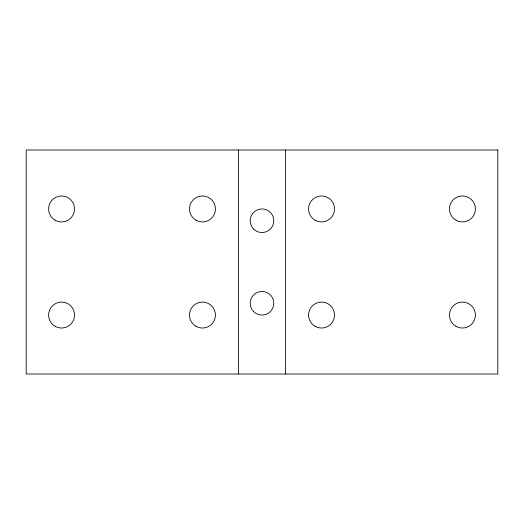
<?xml version="1.0" encoding="UTF-8"?>
<svg xmlns="http://www.w3.org/2000/svg" width="524" height="524" viewBox="0 0 524 524"><rect width="100%" height="100%" fill="white"/><g stroke="black" fill="none" stroke-linecap="round" stroke-linejoin="round"><path stroke-width="0.79" d="M285.58 149.995L285.58 374.005M238.42 149.995L238.42 374.005M497.8 149.995L26.2 149.995L26.2 374.005L497.8 374.005L497.8 149.995M455.946 326.288A12.969 12.969 0 0 0 475.399 315.055A12.969 12.969 0 0 0 455.946 303.822A12.969 12.969 0 0 0 455.946 326.288M315.055 220.178A12.969 12.969 0 0 0 334.509 208.945A12.969 12.969 0 0 0 315.055 197.712A12.969 12.969 0 0 0 315.055 220.178M253.662 229.073A11.79 11.79 0 0 0 273.39 223.787A11.79 11.79 0 0 0 258.948 209.345A11.79 11.79 0 0 0 253.662 229.073M195.976 220.178A12.969 12.969 0 0 0 215.429 208.945A12.969 12.969 0 0 0 195.976 197.712A12.969 12.969 0 0 0 195.976 220.178M195.976 326.288A12.969 12.969 0 0 0 215.429 315.055A12.969 12.969 0 0 0 195.976 303.822A12.969 12.969 0 0 0 195.976 326.288M55.085 220.178A12.969 12.969 0 0 0 74.539 208.945A12.969 12.969 0 0 0 55.085 197.712A12.969 12.969 0 0 0 55.085 220.178M55.085 326.288A12.969 12.969 0 0 0 74.539 315.055A12.969 12.969 0 0 0 55.085 303.822A12.969 12.969 0 0 0 55.085 326.288M315.055 326.288A12.969 12.969 0 0 0 334.509 315.055A12.969 12.969 0 0 0 315.055 303.822A12.969 12.969 0 0 0 315.055 326.288M455.946 220.178A12.969 12.969 0 0 0 475.399 208.945A12.969 12.969 0 0 0 455.946 197.712A12.969 12.969 0 0 0 455.946 220.178M253.662 311.603A11.79 11.79 0 0 0 273.39 306.317A11.79 11.79 0 0 0 258.948 291.875A11.79 11.79 0 0 0 253.662 311.603"/></g></svg>
